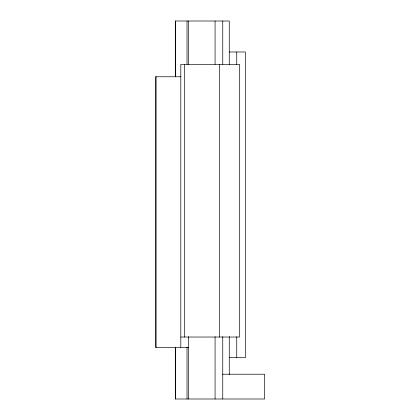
<?xml version="1.0" encoding="UTF-8"?>
<svg xmlns="http://www.w3.org/2000/svg" width="420" height="420" viewBox="0 0 420 420"><rect width="100%" height="100%" fill="white"/><g stroke="black" fill="none" stroke-linecap="round" stroke-linejoin="round"><path stroke-width="0.63" d="M229.262 51.986L245.353 51.986L245.353 357.688L229.262 357.688M180.805 76.771L155.395 76.771L155.395 347.361L188.674 347.361M180.805 337.034L239.526 337.034L239.526 64.376L180.805 64.376L180.805 347.361M222.479 374.215L264.605 374.215L264.605 399L175.308 399L175.308 347.156M236.738 51.986L236.738 64.449M236.738 336.698L236.738 357.688M229.262 64.449L229.262 21L175.308 21L175.308 76.781M229.262 336.656L229.262 374.719M222.758 21L222.758 64.312M222.758 336.656L222.758 399M219.513 64.376L219.513 337.034M215.072 21L215.072 64.312M215.072 336.656L215.072 399M188.674 21L188.674 64.312M188.674 336.656L188.674 399M187.021 21L187.021 64.312M187.021 347.156L187.021 399M184.543 64.376L184.543 337.034M175.497 21L175.497 76.781M175.497 347.156L175.497 399M156.098 76.771L156.098 347.361"/></g></svg>
